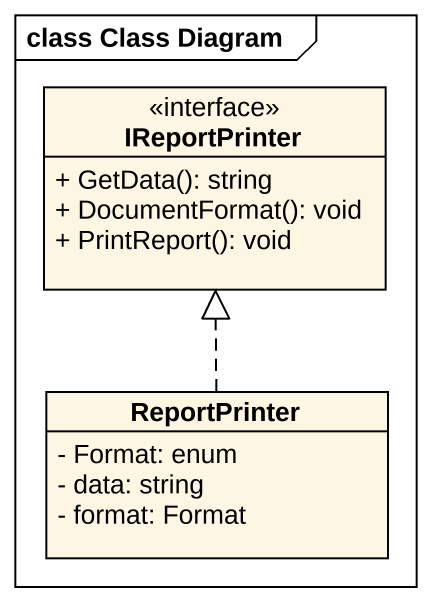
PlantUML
@startuml
mainframe class Class Diagram
hide circle
hide empty members
skinparam classAttributeIconSize 0
class IReportPrinter <<interface>> {
  + GetData(): string
  + DocumentFormat(): void
  + PrintReport(): void
}
class ReportPrinter {
  - Format: enum
  - data: string
  - format: Format
}
ReportPrinter .up.|> IReportPrinter
@enduml
